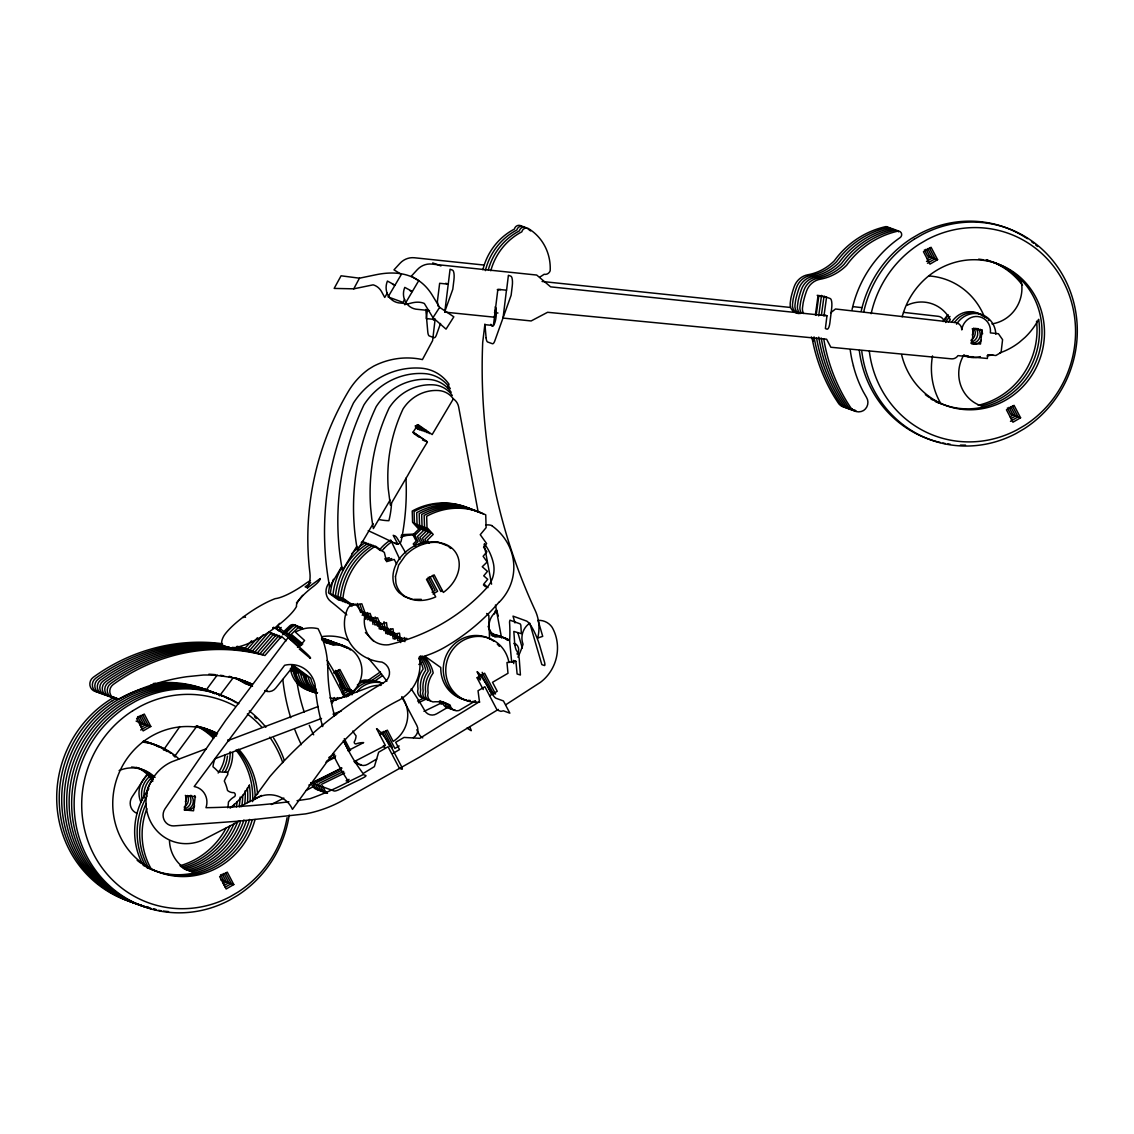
<?xml version="1.0" encoding="UTF-8"?>
<svg xmlns="http://www.w3.org/2000/svg" width="1134" height="1134" viewBox="0 0 1134 1134"><rect width="100%" height="100%" fill="white"/><g stroke="black" fill="none" stroke-linecap="round" stroke-linejoin="round"><path stroke-width="1.5" d="M495.586 307.782L493.432 325.529L484.842 324.65L482.701 342.425A574.399 549.069 -70 0 0 490.753 467.903L495.572 492.51A574.399 549.069 -70 0 0 535.191 610.446A40.966 39.151 -70 0 1 537.757 637.832M506.586 290.219L508.401 275.279L510.867 276.186A8.973 2.566 -84.2 0 1 512.256 285.966L511.122 295.294L494.807 340.88A8.973 2.566 -84.2 0 1 492.383 343.715L487.648 342A8.973 2.566 -84.2 0 1 486.117 337.861M824.404 314.869L826.955 315.805L825.396 328.562L827.055 329.172A7.173 2.041 -84.2 0 0 829.904 322.779L831.661 308.363A8.973 2.566 -84.2 0 0 830.272 298.568L823.908 296.257M437.256 302.509L439.652 283.287L448.242 284.18L450.056 269.24L452.523 270.147A8.973 2.566 -84.2 0 1 453.926 279.928L452.792 289.255L444.627 312.048M427.362 310.503L426.299 318.569L435.087 319.49L432.607 340.611L422.429 359.591A77.225 73.823 -70 0 0 373.582 366.197L368.451 369.344A72.222 69.032 -70 0 0 348.393 391.372L346.749 394.15A276.186 264.009 -70 0 0 309.908 572.897A26.918 25.742 -70 0 1 307.484 588.064M815.403 314.883L818.011 295.988L826.558 297.221L823.964 316.003M816.211 314.969L818.805 296.187M818.691 315.876L821.526 295.393M821.413 315.068L824.007 296.3M440.545 323.445L436.462 334.842A8.973 2.566 -84.2 0 1 434.038 337.677L429.304 335.962A8.973 2.566 -84.2 0 1 427.773 331.823L425.803 309.44M356.785 546.304L342.425 570.53A260.692 249.197 -70 0 1 340.002 555.206A213.206 203.808 -70 0 1 338.584 541.244A261.472 249.948 -70 0 1 363.886 404.98A68.324 65.304 -70 0 1 424.825 373.625A36.274 34.672 -70 0 1 449.929 388.097L450.311 388.693M373.114 523.71L357.465 550.288L356.927 547.368A227.367 217.345 -70 0 1 355.41 537.318A185.395 177.216 -70 0 1 354.177 525.17A227.367 217.345 -70 0 1 376.176 406.681A59.407 56.785 -70 0 1 429.162 379.422A31.539 30.15 -70 0 1 450.992 392.01L451.19 392.307M359.464 278.184L341.079 275.803L334.161 288.419L353.751 288.83L359.464 278.184L376.119 274.726A499.385 143.947 -58.5 0 1 432.224 295.138L439.638 307.357L453.827 316.825L446.045 329.129L432.975 317.662L424.329 303.487A160.178 46.168 -58.5 0 0 410.621 303.232L404.583 304.663L418.715 280.693L411.33 276.157L417.298 269.665A17.804 17.024 -70 0 1 431.728 264.066L536.708 275.052L550.628 286.859L826.884 315.776M390.082 500.066L373.369 528.572L372.973 526.417A191.632 183.184 -70 0 1 371.697 517.954L370.648 507.72A191.632 183.184 -70 0 1 389.203 407.843A50.066 47.855 -70 0 1 433.854 384.88A26.578 25.416 -70 0 1 452.253 395.483L452.296 395.539M387.332 293.054L384.738 297.448L382.229 292.898A160.178 46.168 -58.5 0 0 373.114 284.847L353.751 288.83M404.668 299.404L402.924 302.339L388.069 296.924L401.365 274.385L393.98 269.849L399.948 263.357A17.804 17.024 -70 0 1 414.378 257.758L484.36 265.087M341.547 566.915L329.654 586.973A290.432 277.617 -70 0 1 326.946 569.892A236.864 226.417 -70 0 1 325.359 554.37A290.432 277.617 -70 0 1 353.454 403.009A75.879 72.533 -70 0 1 421.139 368.181A40.285 38.513 -70 0 1 449.021 384.27L447.717 387.984M427.234 432.692L417.312 425.803M429.701 433.613L416.972 424.754M432.975 317.662L439.638 307.357M453.472 399.04L452.721 398.006A21.248 20.313 -70 0 0 438.773 390.55A40.016 38.258 -70 0 0 403.066 408.92A153.175 146.428 -70 0 0 388.253 488.754L390.351 505.041L407.659 475.529A732.536 700.245 -70 0 1 427.362 442.161L413.074 432.153L418.077 424.683L432.167 434.563L453.345 398.87A12.998 12.431 -70 0 1 458.646 406.936L478.009 511.193M147.434 773.714L132.068 796.947A11.071 10.589 -70 0 0 137.186 813.39M425.803 430.013L424.74 431.586L416.206 425.774M417.326 429.006L417.907 428.156M422.812 429.942L422.245 430.792L415.157 425.916M163.509 750.028L179.867 726.54M205.878 690.408L217.218 675.084M174.494 756.548L196.947 726.114M219.571 695.808L233.023 677.976M329.087 582.961L328.832 583.287A12.814 12.247 -70 0 0 330.632 601.374A406.766 388.834 -70 0 1 346.806 614.926M296.428 602.948L302.665 595.336M379.564 549.848L381.69 547.382A43.234 41.334 -70 0 1 390.734 539.982M382.045 550.755L384.171 548.289M251.635 640.738L245.015 648.265A188.301 179.994 -70 0 0 237.034 646.309M257.446 637.762L247.51 649.172A188.301 179.994 -70 0 0 237.913 646.862M263.258 634.785L249.99 650.08A188.301 179.994 -70 0 0 237.176 647.117M279.588 623.36L277.391 625.911L284.648 632.531L282.692 634.799M415.101 544.462L418.077 541.556L414.817 535.347L420.657 529.649L414.434 522.774L414.08 511.533A67.544 64.567 -70 0 1 470.015 508.613M418.701 544.646L420.7 542.704L417.44 536.495L423.28 530.811L417.043 523.936L416.702 512.681A67.544 64.567 -70 0 1 474.225 510.484M275.449 628.534L277.873 626.237M278.737 626.549L276.327 628.846L278.893 631.014M281.232 627.456L278.808 629.753L282.649 632.999M230.131 808.145L235.801 803.241A69.472 66.41 -70 0 0 249.381 785.21M830.584 312.871L835.489 308.987L955.693 322.637A7.343 7.017 -70 0 1 961.774 329.895A14.997 14.331 -70 0 1 977.933 316.542A14.997 14.331 -70 0 1 990.365 332.886L998.43 333.736L1002.584 339.661L1001.081 352.447L995.879 355.495L987.799 354.715L987.36 358.486L957.961 355.622A7.201 6.875 -70 0 1 951.44 358.84L830.825 347.245L826.615 339.222L547.594 312.289L531.137 320.95L503.042 318.073L506.459 290.205L497.869 289.326L494.438 317.194L444.755 312.119L448.242 284.18L445.747 283.273M310.744 582.706L305.117 586.873L307.612 587.781L320.27 578.553A14.246 3.445 -34.1 0 1 313.877 586.065A32.461 7.839 -34.1 0 0 296.555 606.392A39.974 9.653 -34.1 0 1 247.042 644.069A62.157 15.011 -34.1 0 1 227.254 647.386M367.416 680.882L380.429 671.881M371.342 680.783L381.478 673.78M375.283 680.683L382.512 675.694M418.857 664.481L421.735 662.497M505.75 704.753L540.464 682.314A41.674 39.832 -70 0 0 552.13 627.315A17.265 16.5 -70 0 0 538.069 620.369L542.718 636.344L537.743 638.031M498.365 709.402L419.297 757.285L346.451 798.293A128.893 123.209 -70 0 1 305.585 813.886L239.033 821.129L173.871 825.906A11.071 10.589 -70 0 1 164.954 808.911L225.666 720.373L285.853 640.384L288.22 637.677L298.752 647.287L304.578 640.483L295.393 632.106A32.886 31.44 -70 0 1 318.059 628.69A89.359 85.419 -70 0 1 327.783 668.45A179.583 171.659 -70 0 0 334.105 714.08M112.422 700.656L116.788 698.005M132.621 710.848L140.262 706.397A107.702 102.953 -70 0 1 235.078 706.142M914.132 239.288L922.112 234.639A112.55 107.588 -70 0 1 1064.514 278.397A112.55 107.588 -70 0 1 1024.073 428.822L1016.078 433.486A112.55 107.588 -70 0 1 861.783 351.342M114.293 697.098L109.927 699.749A112.55 107.588 -70 0 0 57.494 811.207A112.55 107.588 -70 0 0 133.769 902.664M927.073 258.75L930.121 256.964L926.053 249.211M926.506 261.43L932.616 257.872L927.725 248.573M927.456 263.23L935.096 258.779L929.398 247.921M937.591 259.672L929.951 264.137L923.445 251.734L931.071 247.283L937.591 259.672L927.683 256.071L924.423 249.877M140.276 725.533L143.338 723.747L139.269 716.008M141.24 727.333L145.818 724.654L140.942 715.356M140.673 730.013L148.313 725.562L142.615 714.718M150.794 726.469L143.153 730.92L136.647 718.517L144.287 714.066L150.794 726.469L136.123 721.125M432.054 592.189L435.116 590.403L428.227 577.277M433.004 593.975L437.596 591.296L429.942 576.724M333.779 673.043L339.888 669.485L351.923 692.406A26.933 25.742 -70 0 0 360.045 660.895A26.933 25.742 -70 0 0 333.141 645.189L321.659 639.307M341.561 692.605L347.585 689.075M342.539 694.391L350.08 689.982M343.517 696.163L352.561 690.889M345.998 697.07L350.534 694.433M334.076 715.852L336.585 714.377M328.775 757.54L334.672 754.096M326.833 761.027L335.692 755.868M379.692 734.634L387.332 730.183L393.2 741.381A30.462 29.13 -70 0 0 401.805 696.645M444.33 702.428L441.296 704.186A7.598 7.258 -70 0 1 439.921 701.081M450.34 705.83L436.59 713.853A9.143 8.746 -70 0 1 424.839 710.791A406.766 388.834 -70 0 0 411.16 688.777M475.359 700.954L458.916 710.55A7.598 7.258 -70 0 1 450 704.951A33.651 32.163 -70 0 0 432.919 701.918A7.088 6.761 -70 0 1 428.128 692.803A25.997 24.849 -70 0 1 433.202 672.972A32.673 31.228 -70 0 0 424.513 656.855M376.715 759.043L367.671 764.316A8.973 8.576 -70 0 1 355.991 761.013M399.154 745.959L394.901 748.44L385.617 730.75M489.604 695.752L497.245 691.301L492.525 682.299L507.989 673.284L506.969 662.525L515.913 661.349L517.118 673.979L520.421 675.014L519.23 658.684A10.603 2.792 82.5 0 0 516.976 651.214A7.272 1.914 82.5 0 1 514.751 644.112L513.815 631.44L521.371 633.665L520.818 625.061L520.208 623.898L509.96 620.17L509.535 621.942A47.671 12.531 82.5 0 1 509.62 640.582L511.703 662.327M1010.068 416.83L1013.116 415.044L1009.047 407.29M1011.032 418.63L1015.61 415.951L1010.72 406.652M1010.451 421.309L1018.091 416.858L1012.393 406M1020.586 417.766L1012.946 422.217L1006.439 409.813L1014.065 405.362L1020.586 417.766L1010.678 414.151L1007.417 407.957M223.27 883.613L226.332 881.827L222.264 874.087M224.234 885.413L228.813 882.734L223.937 873.435M225.198 887.213L231.308 883.641L225.609 872.797M233.788 884.548L226.148 888.999L219.642 876.61L227.282 872.145L233.788 884.548L220.747 879.8M239.543 806.841L261.529 795.458M325.94 762.119L335.366 757.243M347.94 750.736L363.645 742.6A22.864 21.858 -70 0 0 355.793 743.961A1.814 1.744 -70 0 1 354.233 741.976A12.346 11.794 -70 0 0 356.048 735.81A30.462 29.13 -70 0 1 352.816 731.033M240.125 820.69L202.632 840.096A42.936 41.037 -70 0 1 148.951 818.025A42.936 41.037 -70 0 1 171.844 761.779L206.374 748.738M271.366 804.516L283.854 798.053M308.845 785.111L341.66 768.129M354.148 761.665L385.39 745.492L376.559 728.666A25.798 4.975 59.7 0 1 392.988 750.269L401.152 765.804A4.479 0.865 59.7 0 1 401.946 769.235L399.381 768.299L392.378 754.975M314.161 781.609L341.802 768.072M316.655 782.503L341.221 770.482M319.136 783.41L343.701 771.389M321.617 784.317L344.651 773.048M349.059 779.37L346.139 780.802L348.634 781.709L363.234 774.565L365.8 775.5A4.479 0.921 -23.5 0 1 363.093 777.867L339.321 789.519A4.479 0.921 -23.5 0 1 334.147 790.993L311.453 782.744M417.581 701.124L423.861 698.09M418.503 702.797L426.341 698.983M423.988 711.372L442.855 702.244M227.75 740.658L318.2 706.496M331.355 701.521L367.529 687.856A30.462 29.13 -70 0 1 381.123 685.375M321.546 718.446L215.077 758.674A28.619 27.358 -70 0 0 212.965 766.782A42.936 41.037 -70 0 1 217.643 771.163A17.917 17.123 -70 0 0 225.794 771.999A1.942 1.857 -70 0 1 227.509 775.018A27.386 26.181 -70 0 0 224.305 781.057A42.936 41.037 -70 0 1 227.523 790.483A10.093 9.653 -70 0 0 233.973 792.652A2.495 2.381 -70 0 1 234.653 796.564A19.42 18.555 -70 0 0 228.444 802.036A42.936 41.037 -70 0 1 227.764 807.805M333.013 714.122L341.206 711.018M384.653 558.963L389.26 557.644M385.603 560.309L391.754 558.552M370.705 618.767L367.473 619.688L365.672 614.727M373.327 619.915L370.081 620.837L368.295 615.875M375.808 620.822L372.576 621.744L370.775 616.783M380.783 622.637L377.551 623.558L375.156 616.939M353.468 603.898L350.534 604.394L340.469 597.264A67.544 64.567 -70 0 1 373.001 545.256L380.585 550.628M363.617 611.878L360.598 612.403L357.38 603.472M366.112 612.785L363.078 613.296L359.861 604.379M362.1 615.181L364.893 614.699M367.388 615.606L364.581 616.088L363.135 612.062M369.868 616.513L367.076 616.981L365.616 612.955M372.363 617.42L369.556 617.888L367.614 612.53M377.665 624.465L374.872 624.933L374.305 620.681M380.273 625.614L377.494 626.096L376.927 621.829M382.768 626.521L379.975 627.003L379.224 621.319M385.248 627.428L382.47 627.896L381.903 623.643M382.201 628.42L379.295 628.916L378.77 624.862M384.057 628.902L381.152 629.398L380.797 626.691M387.729 628.335L384.95 628.803L384.015 621.701M386.666 630.05L383.774 630.547L383.235 626.492M389.16 630.958L386.255 631.454L385.73 627.4M391.641 631.865L388.749 632.361L388.211 628.307M394.136 632.758L391.23 633.254L390.691 629.2M398.317 637.861L393.172 638.74L392.236 631.865M401.082 639.789L397.637 640.384L397.084 636.174M403.562 640.696L400.132 641.277L399.565 637.067M987.048 355.863L992.831 354.885M231.52 806.671L234.681 806.345M421.309 599.347L413.655 599.362M389.132 633.339L385.829 633.552L385.276 629.327M390.989 633.821L387.686 634.019L387.133 629.809M393.597 634.969L390.309 635.182L389.756 630.958M392.789 636.089L396.092 635.876M398.573 636.784L395.284 636.982L394.731 632.772M401.067 637.691L397.765 637.889L397.212 633.679M406.837 638.371L400.245 638.796L399.508 633.169L393.711 634.161L393.002 628.746L387.431 629.696L386.496 622.609L380.032 624.451L377.636 617.832L372.037 618.795L370.109 613.423L365.573 614.203L361.803 603.798L353.014 605.301L342.95 598.157A67.544 64.567 -70 0 1 375.482 546.149L384.341 552.428L386.552 561.642L394.235 559.445L396.673 564.108M500.859 289.567L497.925 289.737A10.078 9.639 -70 0 1 497.245 289.723M414.619 534.724L406.851 535.432A43.234 41.334 -70 0 0 400.656 537.247M415.143 534.029L404.37 534.539A43.234 41.334 -70 0 0 401.252 535.319M407.191 303.742L400.543 303.062A16.032 15.323 -70 0 1 387.431 281.062L395.001 285.187L392.506 284.28M494.467 312.658L497.982 313.027M429.517 310.56L417.893 309.384A16.032 15.323 -70 0 1 404.781 287.384L412.351 291.495L409.856 290.587M542.066 281.473L790.185 307.442M852.995 306.634L861.712 307.626M903.543 312.374L938.342 316.329A7.343 7.017 -70 0 1 944.041 320.979M220.251 675.297L223.611 675.736M817.175 295.308L822.306 296.045M412.195 599.149L404.271 596.484L398.97 592.543A21.532 20.582 -70 0 1 393.455 582.295C391.372 572.372 395.837 562.166 402.556 554.98A43.234 41.334 -70 0 1 425.25 542.165L437.469 541.839L447.689 545.908M432.72 262.932L440.97 265.937M422.528 440.02L427.334 441.778L413.074 432.153M395.1 543.087L397.807 544.065L393.214 535.305L395.156 536.013A4.479 0.865 59.7 0 1 397.977 539.529L405.731 552.938M515.913 661.349L513.433 660.442L513.73 663.603M477.357 677.82L480.575 678.982L477.06 671.682A9.157 1.758 59.7 0 1 481.128 676.289L486.075 683.689A9.157 1.758 59.7 0 1 488.541 687.856L489.378 689.458A9.143 1.758 59.7 0 0 496.054 698.275L503.439 700.954L509.846 713.158L503.397 710.805L500.888 711.372L497.075 709.983L484.884 686.75L478.038 690.748L479.441 701.634A1104.573 1055.867 -70 0 1 444.996 722.585L419.835 738.333L404.016 737.426L395.695 742.288L399.522 749.588L391.882 754.039L388.055 746.739L378.657 752.225L374.39 766.612L363.078 773.516A179.583 171.659 -70 0 1 343.559 740.474M310.121 658.159L299.248 648.96M368.238 530.684L371.442 532.144A1151.719 1100.944 -70 0 1 395.667 543.682A3.983 3.799 -70 0 0 398.686 543.852M322.184 640.129L330.66 644.282A26.933 25.742 -70 0 1 345.544 646.692M324.239 641.801L328.165 643.375A26.933 25.742 -70 0 1 345.105 646.961M302.849 628.789L299.957 627.017A4.479 4.281 -70 0 0 294.797 627.626L288.759 633.382L301.573 644.155M301.814 628.775L296.513 625.755A4.479 4.281 -70 0 0 291.367 626.379L285.329 632.12L300.694 645.076M299.333 627.867L294.982 625.203A4.479 4.281 -70 0 0 289.822 625.812L283.784 631.567L300.439 645.586M466.967 728.099L471.163 730.707L470.766 729.162A47.671 9.185 59.7 0 1 469.689 726.979M415.441 427.121L419.793 430.055M292.685 665.729L308.292 677.296A26.933 25.742 -70 0 0 316.131 691.102M291.594 665.786L305.811 676.388A26.933 25.742 -70 0 0 315.465 691.712M291.736 666.182L304.692 675.113A26.918 25.742 -70 0 0 316.981 693.002M291.92 666.82L303.331 675.481A26.933 25.742 -70 0 0 316.967 693.271M291.154 667.912L298.355 673.667A26.933 25.742 -70 0 0 316.386 693.115M291.481 668.932L295.861 672.774A26.933 25.742 -70 0 0 317.364 692.888A26.933 25.742 -70 0 1 316.414 692.406M290.488 668.55L294.812 671.526A26.918 25.742 -70 0 0 317.548 692.661M290.389 669.003L293.38 671.867A26.933 25.742 -70 0 0 314.869 691.995M413.428 433.231L419.126 437.2M374.305 547.042L370.506 544.348A67.544 64.567 -70 0 0 337.975 596.356L348.053 603.501M371.824 546.134L368.026 543.441A67.544 64.567 -70 0 0 335.494 595.449L345.558 602.593M369.33 545.227L365.531 542.534A67.544 64.567 -70 0 0 351.937 553.576M366.707 544.079L362.923 541.386A67.544 64.567 -70 0 0 361.278 542.435M424.981 656.317L440.786 667.529A33.141 31.681 -70 0 0 466.485 700.061M343.078 601.686L332.999 594.542A67.544 64.567 -70 0 1 341.802 567.241M340.455 600.538L330.391 593.394A67.544 64.567 -70 0 1 333.382 579.29M338.598 600.056L328.534 592.912A67.544 64.567 -70 0 1 329.668 585.782M448.752 546.687L450.708 548.445M302.778 643.984L291.254 634.275L297.292 628.534A4.479 4.281 -70 0 1 302.438 627.91M301.644 645.416L286.278 632.474L292.317 626.719A4.479 4.281 -70 0 1 297.462 626.11M487.96 587.625L483.835 583.967L487.705 579.318L483.736 575.817L487.464 571.352L482.248 566.745L487.181 561.954L483.127 556.298L486.869 551.804L483.58 547.226L486.614 543.583L480.249 534.695L486.117 527.65L485.735 514.864A67.544 64.567 -70 0 0 426.653 516.296L426.994 527.537L433.216 534.412L427.376 540.11L429.006 543.214M483.41 584.903L485.48 586.732M486.67 613.48L488.811 615.365L489.534 639.094M286.335 640.753L281.515 636.344L264.917 655.509A188.301 179.994 -70 0 0 113.116 684.582A8.009 7.655 -70 0 0 120.332 698.331L122.926 696.956A215.049 205.566 -70 0 1 186.741 676.714L203.326 675.028A126.639 121.055 -70 0 1 219.386 675.751L226.091 676.644A111.501 106.582 -70 0 1 252.173 684.114M281.445 637.634L279.021 635.437L262.422 654.601A188.301 179.994 -70 0 0 110.622 683.674A8.009 7.655 -70 0 0 116.037 697.991M280.155 637.832L276.54 634.53L259.941 653.694A188.301 179.994 -70 0 0 108.141 682.767A8.009 7.655 -70 0 0 113.542 697.084M276.469 635.834L274.045 633.622L257.446 652.801A188.301 179.994 -70 0 0 105.646 681.86A8.009 7.655 -70 0 0 110.126 696.29M275.179 636.018L271.565 632.715L254.966 651.894A188.301 179.994 -70 0 0 232.399 647.358M271.494 634.019L269.07 631.808L252.485 650.987A188.301 179.994 -70 0 0 236.425 647.443M415.597 546.588L413.244 543.98L416.221 541.074L412.96 534.865L418.8 529.167L412.578 522.292L412.223 511.051A67.544 64.567 -70 0 1 471.319 509.62M811.377 336.926L813.475 340.937M426.526 542.321L424.896 539.217L430.736 533.519L424.513 526.644L424.159 515.403A67.544 64.567 -70 0 1 483.254 513.971M424.853 542.973L422.401 538.31L428.255 532.611L422.018 525.737L421.678 514.496A67.544 64.567 -70 0 1 480.759 513.064M423.18 543.611L419.92 537.403L425.76 531.718L419.537 524.829L419.197 513.589A67.544 64.567 -70 0 1 478.279 512.157M495.53 693.994L484.629 673.227L476.989 677.693L483.226 689.543M432.423 575.434L440.871 591.537A42.327 40.47 -70 0 0 442.217 590.516M482.148 672.32L493.814 694.561M481.213 674.39L491.334 693.668A33.141 31.681 -70 0 0 492.893 692.364M427.263 579.29L432.621 589.496M478.619 677.111L480.192 680.102M402.131 697.481L416.844 725.505A8.973 8.576 -70 0 1 413.315 737.695M383.902 731.317L392.407 747.533M382.186 731.884L389.926 746.626M383.391 745.52L384.936 748.468M338.201 670.109L349.442 691.499A26.933 25.742 -70 0 0 351.342 689.77M336.514 670.718L346.947 690.592A26.933 25.742 -70 0 0 348.861 688.862M335.579 670.378L345.998 690.252A26.918 25.742 -70 0 0 347.67 688.735M334.842 671.342L344.467 689.685A26.933 25.742 -70 0 0 345.445 688.848M339.576 684.199L341.972 688.777A26.933 25.742 -70 0 0 343.871 687.048M327.372 664.637L344.282 696.857A26.933 25.742 -70 0 1 329.951 697.92M344.254 738.659L350.519 750.58M343.333 740.743L348.804 751.162M322.382 785.749L324.636 790.058A8.973 8.576 -70 0 0 327.499 793.219M319.887 784.856L322.155 789.151A8.973 8.576 -70 0 0 327.258 793.332M317.407 783.948L319.66 788.243A8.973 8.576 -70 0 0 324.763 792.425M314.912 783.041L317.18 787.35A8.973 8.576 -70 0 0 324.735 791.83M313.182 783.566L314.685 786.443A8.973 8.576 -70 0 0 321.418 790.908M310.702 782.658L312.204 785.536A8.973 8.576 -70 0 0 321.432 789.817M137.597 716.645L140.843 722.84M220.591 874.725L223.837 880.934M416.83 729.757L419.141 734.222A9.157 8.746 -70 0 0 422.755 737.865M391.145 540.875L399.834 559.388M373.27 617.69L375.056 622.651M364.411 615.904L365.616 619.207M350.86 603.486L351.937 606.463M349.003 603.005L350.08 605.981M514.992 622.92L513.022 616.131L526.587 621.063A25.798 6.01 71.3 0 1 539.458 644.736L544.405 661.746A4.479 1.049 71.3 0 1 544.405 665.53L541.825 664.595L529.776 623.176A17.265 16.5 -70 0 0 523.058 644.268A104.441 99.835 -70 0 1 517.969 657.196M517.969 633.126L522.306 648.01M498.28 616.003L496.89 611.212A17.251 16.5 -70 0 0 490.172 632.304M290.715 670.038L290.885 670.959A26.933 25.742 -70 0 0 311.212 690.918M484.147 544.192L491.575 584.166M495.445 605.003L501.568 638.017M404.356 637.478L404.909 641.688M402.06 637.974L402.428 640.781M400.259 639.236L400.699 642.581M394.462 635.012L395.029 639.222M372.462 620.199L373.015 624.451M484.898 324.083L486.117 337.861M384.199 548.317A43.234 41.334 -70 0 1 391.811 541.797M200.137 727.107A75.411 72.08 -70 0 1 214.751 736.646M240.181 797.074A75.411 72.08 -70 0 1 239.189 806.061M234.157 823.397A75.411 72.08 -70 0 1 183.198 868.02M150.595 685.333A112.55 107.588 -70 0 1 214.992 693.455M136.293 903.557A112.55 107.588 -70 0 1 60.003 812.086A112.55 107.588 -70 0 1 112.45 700.628M158.349 682.966A112.55 107.588 -70 0 1 214.765 693.668M153.232 683.575A112.55 107.588 -70 0 1 155.797 683.235M197.656 726.199A75.411 72.08 -70 0 1 199.201 726.979M200.746 727.801A75.411 72.08 -70 0 1 213.589 736.902M237.233 801.582A75.411 72.08 -70 0 1 236.382 806.94M230.188 825.807A75.411 72.08 -70 0 1 182.446 866.659M203.624 727.971A75.397 72.066 -70 0 1 215.885 733.882M249.367 785.153A75.397 72.066 -70 0 1 250.061 801.61M246.362 820.86A75.397 72.066 -70 0 1 192.199 871.833M148.242 868.148A75.397 72.066 -70 0 1 146.612 867.425M151.545 869.509A69.472 66.41 -70 0 1 146.853 808.67M192.227 871.862A35.14 33.595 -70 0 1 169.476 840.847M185.381 795.359A8.576 8.193 -70 0 1 185.381 801.837M119.113 770.553A35.182 33.637 -70 0 1 155.06 777.4M142.53 742.09A69.472 66.41 -70 0 1 178.832 758.873M232.612 752.678A35.14 33.595 -70 0 1 227.509 772.807M229.437 699.352A112.55 107.588 -70 0 0 130.353 699.607L122.373 704.271A112.55 107.588 -70 0 0 69.925 815.729A112.55 107.588 -70 0 0 146.201 907.186M156.024 909.425A112.55 107.588 -70 0 1 153.544 908.958M151.077 908.433A112.55 107.588 -70 0 1 148.639 907.838M215.191 693.299A112.55 107.588 -70 0 0 122.883 696.9L114.903 701.549A112.55 107.588 -70 0 0 62.342 811.703A112.55 107.588 -70 0 0 136.364 903.741M141.211 905.102A112.55 107.588 -70 0 1 138.773 904.45M202.419 727.886A75.397 72.066 -70 0 1 215.545 736.136M242.747 795.274A75.397 72.066 -70 0 1 241.712 806.643M237.743 821.484A75.397 72.066 -70 0 1 184.743 869.112M142.643 864.221A69.472 66.41 -70 0 1 148.809 788.725M136.406 767.349A35.182 33.637 -70 0 1 152.778 781.397M224.986 755.201A35.14 33.595 -70 0 1 218.125 773.019M143.635 740.956A69.472 66.41 -70 0 1 158.434 746.796M215.361 693.214A112.55 107.588 -70 0 0 125.378 697.807L117.397 702.456A112.55 107.588 -70 0 0 65.134 815.19A112.55 107.588 -70 0 0 143.692 906.009M217.671 694.206A112.55 107.588 -70 0 1 219.968 695.27M148.597 907.129A112.55 107.588 -70 0 1 146.144 906.605M201.795 727.404A75.397 72.066 -70 0 1 216.651 735.966M245.171 790.752A75.397 72.066 -70 0 1 244.802 803.453M240.252 822.448A75.397 72.066 -70 0 1 187.252 870.076A35.14 33.595 -70 0 1 184.119 868.842M145.847 866.419A69.472 66.41 -70 0 1 147.122 795.94M138.887 768.257A35.182 33.637 -70 0 1 153.388 779.455M227.466 756.109A35.14 33.595 -70 0 1 222.533 771.007M143.295 741.197A69.472 66.41 -70 0 1 160.929 747.703M162.19 748.412A69.472 66.41 -70 0 1 167.081 751.544M222.448 696.163A112.55 107.588 -70 0 0 127.859 698.714L119.878 703.363A112.55 107.588 -70 0 0 67.629 816.097A112.55 107.588 -70 0 0 146.173 906.916M247.368 787.988A75.397 72.066 -70 0 1 247.467 802.56M243.909 820.024A75.397 72.066 -70 0 1 189.747 870.983M204.29 728.297A75.397 72.066 -70 0 1 216.31 734.846M189.732 870.955A35.14 33.595 -70 0 1 180.788 866.39M149.064 868.616A69.472 66.41 -70 0 1 146.13 803.567M131.558 767.038A35.182 33.637 -70 0 1 152.566 776.492M230.131 751.771A35.14 33.595 -70 0 1 225.028 771.9M144.358 741.82A69.472 66.41 -70 0 1 170.752 753.302M173.048 755.102A69.472 66.41 -70 0 1 175.26 756.988M201.271 727.319A75.411 72.08 -70 0 1 217.175 734.095M235.957 750.084A75.411 72.08 -70 0 1 252.613 801.596M249.608 819.4A75.411 72.08 -70 0 1 149.475 868.559M147.916 867.822A75.411 72.08 -70 0 1 146.357 867.042M144.826 866.22A75.411 72.08 -70 0 1 143.309 865.37M197.911 726.469A75.411 72.08 -70 0 1 199.598 726.866M236.326 702.768A112.55 107.588 -70 0 0 132.834 700.514L124.853 705.178A112.55 107.588 -70 0 0 72.59 817.912A112.55 107.588 -70 0 0 151.148 908.731M254.54 716.731A112.55 107.588 -70 0 1 256.397 718.545M168.555 911.594A112.55 107.588 -70 0 1 163.523 911.084M161.028 910.73A112.55 107.588 -70 0 1 158.533 910.319M156.067 909.851A112.55 107.588 -70 0 1 153.6 909.312M238.806 703.675A112.55 107.588 -70 0 0 135.329 701.422L127.348 706.085A112.55 107.588 -70 0 0 86.921 856.496A112.55 107.588 -70 0 0 229.323 900.254L237.275 895.619A112.55 107.588 -70 0 0 289.184 815.077M249.267 710.89A112.55 107.588 -70 0 1 265.88 727.22M273.634 738.078A112.55 107.588 -70 0 1 284.223 760.177M200.406 727.362A75.411 72.08 -70 0 1 216.608 733.315M237.275 749.602A75.411 72.08 -70 0 1 255.193 797.06M252.102 820.307A75.411 72.08 -70 0 1 145.804 866.263M144.302 865.37A75.411 72.08 -70 0 1 142.827 864.434M141.381 863.456A75.411 72.08 -70 0 1 137.157 860.309M195.303 726.398A75.411 72.08 -70 0 1 198.705 727.007M247.354 713.966A107.702 102.953 -70 0 1 261.926 727.263M269.779 737.171A107.702 102.953 -70 0 1 282.749 762.615M287.086 817.642A107.702 102.953 -70 0 1 237.814 892.217L230.188 896.682A107.702 102.953 -70 0 1 93.938 854.781A107.702 102.953 -70 0 1 132.65 710.834M255.065 819.471A75.411 72.08 -70 0 1 161.439 873.095A75.411 72.08 -70 0 1 118.418 774.451A75.411 72.08 -70 0 1 217.544 733.443M228.005 739.708A75.411 72.08 -70 0 1 229.408 740.771M238.565 749.163A75.411 72.08 -70 0 1 257.531 794.339M196.721 726.086A75.411 72.08 -70 0 1 213.702 738.432M234.214 804.261A75.411 72.08 -70 0 1 233.902 806.033M226.077 828.146A75.411 72.08 -70 0 1 179.966 865.752M495.161 306.818A10.064 2.878 -84.2 0 1 495.374 320.922A10.064 2.878 -84.2 0 1 490.838 324.296M437.37 302.013A10.064 2.878 -84.2 0 1 437.937 306.024M435.272 319.264A10.064 2.878 -84.2 0 1 433.046 319.49M945.402 319.788A14.997 14.331 -70 0 1 947.273 316.358M469.845 701.11A33.141 31.681 -70 0 1 445.761 656.558A33.141 31.681 -70 0 1 493.871 641.249M497.302 644.14A33.141 31.681 -70 0 1 499.371 646.366M475.741 701.379A33.141 31.681 -70 0 1 472.779 701.393M951.568 322.396A22.184 21.206 -70 0 1 981.023 314.827M981.874 315.394A22.184 21.206 -70 0 1 982.696 316.017M968.025 355.807A22.184 21.206 -70 0 1 965.856 355.594M975.864 328.194A8.576 8.193 -70 0 1 971.073 342.17M945.671 322.524A22.184 21.206 -70 0 1 949.98 316.443M972.292 328.619A8.576 8.193 -70 0 1 972.292 335.097M956.543 324.196A22.184 21.206 -70 0 1 980.159 314.118A22.184 21.206 -70 0 1 995.808 334.218M980.357 356.6A22.184 21.206 -70 0 1 964.793 355.495M980.286 329.399A8.576 8.193 -70 0 1 982.597 333.807M981.378 340.143A8.576 8.193 -70 0 1 974.446 344.183M973.652 344.169A8.576 8.193 -70 0 1 971.356 343.63M954.63 322.396A22.184 21.206 -70 0 1 985.191 316.925M985.97 317.577A22.184 21.206 -70 0 1 986.736 318.257M988.139 319.76A22.184 21.206 -70 0 1 988.791 320.553M972.674 356.686A22.184 21.206 -70 0 1 969.428 356.629M968.337 356.501A22.184 21.206 -70 0 1 964.226 355.424M977.791 328.491A8.576 8.193 -70 0 1 971.172 343.262M943.134 321.588A22.184 21.206 -70 0 1 948.18 314.77M351.937 694.873A24.707 23.616 -70 0 1 382.413 683.235M361.066 764.599A8.973 8.576 -70 0 1 354.474 761.58M142.416 800.25A22.184 21.206 -70 0 1 150.057 776.11M189.562 795.657A8.576 8.193 -70 0 1 184.289 808.953M141.013 802.404A22.184 21.206 -70 0 1 148.384 774.508M187.507 795.487A8.576 8.193 -70 0 1 184.133 807.125M144.174 797.967A22.184 21.206 -70 0 1 151.644 777.697M190.881 795.246A8.576 8.193 -70 0 1 184.261 810.002M146.541 794.622A22.184 21.206 -70 0 1 152.636 780.149M194.679 795.614A9.285 8.874 -70 0 1 195.516 797.245M194.623 805.905A9.285 8.874 -70 0 1 184.544 809.832M313.565 786.33A128.893 123.209 -70 0 1 306.308 790.355M313.664 734.818A179.583 171.659 -70 0 1 309.27 725.292M304.281 712.209A179.583 171.659 -70 0 1 297.065 682.555M301.304 744.684A199.995 191.178 -70 0 1 294.925 729.899M290.701 717.694A199.995 191.178 -70 0 1 282.834 679.493M479.725 702.173A33.141 31.681 -70 0 1 445.931 673.709A33.141 31.681 -70 0 1 473.147 636.854A33.141 31.681 -70 0 1 508.953 662.596M332.815 753.741A199.995 191.178 -70 0 0 348.634 781.709A298.653 285.485 -70 0 1 309.979 798.747A784.629 750.042 -70 0 1 297.037 800.675M322.651 726.568A199.995 191.178 -70 0 1 315.124 684.922A26.734 25.558 -70 0 0 284.62 665.289L194.183 786.557A16.315 15.592 -70 0 1 205.977 807.691A784.629 750.042 -70 0 0 288.929 801.766M243.512 617.562A25.798 2.778 40.6 0 1 244.363 616.698A15.848 1.701 40.6 0 1 245.539 617.279M272.713 628.151A58.571 6.308 40.6 0 0 273.181 627.74A15.848 1.701 40.6 0 1 273.152 627.612M273.308 627.371A15.848 1.701 40.6 0 1 273.974 627.485A25.798 2.778 40.6 0 1 296.64 644.495L306.194 653.212A9.044 0.978 40.6 0 1 310.121 658.159M494.452 613.933A25.798 6.01 71.3 0 1 496.961 610.29M356.544 692.35A24.707 23.616 -70 0 1 383.094 683.448M526.757 228.203A47.628 45.53 -70 0 0 525.411 227.381A4.777 4.564 -70 0 0 519.329 230.911A60.612 57.933 -70 0 0 488.286 269.864M528.061 229.068A47.628 45.53 -70 0 1 530.584 230.939M357.366 684.865A24.707 23.616 -70 0 1 381.676 683.164M348.592 695.794A24.707 23.616 -70 0 1 351.568 690.549M357.749 763.664A8.973 8.576 -70 0 1 355.339 763.111M523.1 227.254A47.628 45.53 -70 0 0 520.435 225.567A4.777 4.564 -70 0 0 514.368 229.111A60.612 57.933 -70 0 0 482.886 269.736M484.558 543.866A57.806 54.134 3.6 0 1 493.092 562.025A31.27 29.271 3.6 0 1 486.358 588.291A190.569 178.449 3.6 0 1 388.664 644.764A20.469 19.165 3.6 0 1 367.94 634.572A29.215 27.358 3.6 0 1 364.779 616.272L355.878 604.266A8.037 7.513 3.6 0 0 354.573 604.224M353.298 604.379A8.037 7.513 3.6 0 0 347.614 608.774A40.923 38.329 3.6 0 0 381.974 662.1A12.403 11.609 3.6 0 1 389.486 671.923A12.403 11.609 3.6 0 1 383.703 682.64A459.171 429.97 3.6 0 0 269.821 776.662L252.287 800.647L255.504 798.86A24.579 23.02 3.6 0 1 292.444 809.364L333.68 752.636A202.717 189.817 3.6 0 1 399.381 700.004A44.623 41.788 3.6 0 0 419.311 657.692A102.811 96.277 3.6 0 0 445.549 646.819A213.872 200.264 3.6 0 0 499.3 601.814M491.901 525.751A55.297 51.781 3.6 0 1 499.456 601.956M485.82 525.056A11.127 10.419 3.6 0 1 492 525.623M399.863 543.158A3.983 3.799 -70 0 0 401.209 540.805A239.997 229.408 -70 0 0 405.958 478.194M310.39 580.551A14.246 3.445 -34.1 0 0 306.095 583.23A32.461 7.839 -34.1 0 1 275.236 598.639A39.974 9.653 -34.1 0 0 223.993 635.678A62.157 15.011 -34.1 0 0 224.759 646.479M853.448 365.942A114.293 109.261 -70 0 1 850.216 349.825M852.031 309.667A114.293 109.261 -70 0 1 900.098 237.63A3.558 3.402 -70 0 0 900.353 231.818L899.659 231.393A3.558 3.402 -70 0 0 897.278 231.293A87.573 83.718 -70 0 0 846.574 265.342A50.917 48.677 -70 0 1 820.222 279.233A17.946 17.152 -70 0 0 806.558 291.013A88.027 84.143 -70 0 0 803.184 302.792L802.503 307.697A8.973 8.576 -70 0 0 803.637 313.494M853.406 365.956A120.247 114.945 -70 0 0 863.286 391.754L866.532 397.439A9.398 8.987 -70 0 1 863.584 410.508A10.39 9.937 -70 0 1 850.231 406.964L847.013 401.946A178.166 170.313 -70 0 1 823.766 338.953M801.54 313.253A8.973 8.576 -70 0 1 799.966 306.775L800.647 301.871A88.027 84.143 -70 0 1 804.006 290.091A17.946 17.152 -70 0 1 817.671 278.298A50.917 48.677 -70 0 0 844.036 264.406A87.573 83.718 -70 0 1 894.726 230.358A3.558 3.402 -70 0 1 897.107 230.471L897.802 230.897A3.558 3.402 -70 0 1 898.638 231.86M821.229 338.031A178.166 170.313 -70 0 0 844.461 401.025L847.679 406.029A10.39 9.937 -70 0 0 856.113 410.947M800.136 313.579A8.973 8.576 -70 0 1 797.471 305.868L798.152 300.964A88.027 84.143 -70 0 1 801.525 289.184A17.946 17.152 -70 0 1 815.19 277.405A50.917 48.677 -70 0 0 841.541 263.513A87.573 83.718 -70 0 1 892.245 229.465A3.558 3.402 -70 0 1 894.627 229.564L895.321 229.989A3.558 3.402 -70 0 1 895.973 230.67M818.734 337.124A178.166 170.313 -70 0 0 841.981 400.118L845.184 405.136A10.39 9.937 -70 0 0 854.908 409.955M798.946 313.679A8.973 8.576 -70 0 1 794.991 304.961L795.671 300.056A88.027 84.143 -70 0 1 799.045 288.277A17.946 17.152 -70 0 1 812.695 276.498A50.917 48.677 -70 0 0 839.061 262.606A87.573 83.718 -70 0 1 889.751 228.558A3.558 3.402 -70 0 1 892.146 228.657L892.827 229.082A3.558 3.402 -70 0 1 893.493 229.763M816.523 337.776A178.166 170.313 -70 0 0 839.486 399.211L842.704 404.228A10.39 9.937 -70 0 0 852.414 409.048M797.953 313.494A8.973 8.576 -70 0 1 792.51 304.054L793.176 299.149A88.027 84.143 -70 0 1 796.55 287.37A17.946 17.152 -70 0 1 810.215 275.59A50.917 48.677 -70 0 0 836.566 261.699A87.573 83.718 -70 0 1 887.27 227.65A3.558 3.402 -70 0 1 889.651 227.764L890.346 228.175A3.558 3.402 -70 0 1 891.338 229.465M814.028 336.869A178.166 170.313 -70 0 0 837.005 398.303L840.223 403.321A10.39 9.937 -70 0 0 848.657 408.24M796.451 312.899A8.973 8.576 -70 0 1 790.2 303.217L790.866 298.313A88.027 84.143 -70 0 1 794.239 286.533A17.946 17.152 -70 0 1 807.904 274.754A50.917 48.677 -70 0 0 834.255 260.863A87.573 83.718 -70 0 1 884.959 226.814A3.558 3.402 -70 0 1 887.341 226.913L888.035 227.339A3.558 3.402 -70 0 1 889.028 228.614M812.284 339.151A178.166 170.313 -70 0 0 834.695 397.467L837.913 402.485A10.39 9.937 -70 0 0 846.347 407.389M525.581 228.161A47.628 45.53 -70 0 0 522.916 226.474A4.777 4.564 -70 0 0 516.849 230.004A60.612 57.933 -70 0 0 485.366 270.643M540.153 276.866A90.522 86.538 -70 0 0 544.122 274.286A5.358 5.131 -70 0 0 550.188 270.757A47.628 45.53 -70 0 0 527.891 228.274A4.777 4.564 -70 0 0 521.824 231.818A60.612 57.933 -70 0 0 490.781 270.771M361.165 681.165A8.973 8.576 -70 0 1 368.975 680.754M332.489 702.91A8.973 8.576 -70 0 1 334.431 697.523M322.566 726.044A8.973 8.576 -70 0 1 322.651 724.456M335.749 700.401A8.973 8.576 -70 0 1 337.691 697.566M363.66 682.073A8.973 8.576 -70 0 1 368.536 680.91M492.369 636.103A25.997 24.849 -70 0 1 509.024 640.497M514.099 643.772A7.088 6.761 -70 0 1 515.02 644.863M454.961 709.898A7.598 7.258 -70 0 1 447.505 704.044A33.651 32.163 -70 0 0 439.198 701.308M430.424 701.01A7.088 6.761 -70 0 1 425.647 691.896A25.997 24.849 -70 0 1 430.722 672.065A32.673 31.228 -70 0 0 422.032 655.948M491.164 635.083A25.997 24.849 -70 0 1 503.312 637.62M504.417 638.215A25.997 24.849 -70 0 1 505.495 638.881M506.544 639.59A25.997 24.849 -70 0 1 507.55 640.37M451.729 709.005A7.598 7.258 -70 0 1 445.024 703.151A33.651 32.163 -70 0 0 440.956 701.478M427.943 700.103A7.088 6.761 -70 0 1 423.166 690.989A25.997 24.849 -70 0 1 428.227 671.158A32.673 31.228 -70 0 0 420.345 655.877M470.298 700.486A33.141 31.681 -70 0 1 468.385 700.33M418.772 658.358A32.673 31.228 -70 0 1 423.124 669.103A25.997 24.849 -70 0 0 418.049 688.933A7.088 6.761 -70 0 0 422.84 698.048M490.313 633.169A25.997 24.849 -70 0 1 493.559 633.793M447.108 707.687A7.598 7.258 -70 0 1 442.529 702.244A33.651 32.163 -70 0 0 440.531 701.336M425.448 699.196A7.088 6.761 -70 0 1 420.671 690.096A25.997 24.849 -70 0 1 425.746 670.251A32.673 31.228 -70 0 0 419.367 656.714M491.206 634.175A25.997 24.849 -70 0 1 500.831 636.713M488.102 626.337A32.673 31.228 -70 0 0 494.849 636.996A25.997 24.849 -70 0 1 509.393 640.03M514.184 643.205A7.088 6.761 -70 0 1 518.281 652.121A33.651 32.163 -70 0 0 516.976 654.006M324.381 641.419A26.933 25.742 -70 0 1 339.123 644.537M340.129 645.147A26.933 25.742 -70 0 1 341.121 645.813M316.641 693.299A26.933 25.742 -70 0 1 300.439 672.122M316.131 689.401A26.933 25.742 -70 0 1 310.787 678.203L293.763 665.658L275.675 688.182A9.228 8.817 -70 0 1 264.987 690.776M321.787 639.491A26.933 25.742 -70 0 1 333.113 642.17M334.147 642.723A26.933 25.742 -70 0 1 335.154 643.332M252.301 686.07A9.228 8.817 -70 0 1 249.352 684.964A111.501 106.582 -70 0 0 237.261 678.685M222.519 644.962A188.301 179.994 -70 0 0 98.19 679.153A8.009 7.655 -70 0 0 103.605 693.469M321.645 638.683A26.933 25.742 -70 0 1 332.673 642.439M333.665 643.091A26.933 25.742 -70 0 1 334.615 643.814M251.365 685.276A9.228 8.817 -70 0 1 246.858 684.057A111.501 106.582 -70 0 0 237.247 678.897M221.669 644.24A188.301 179.994 -70 0 0 95.71 678.245A8.009 7.655 -70 0 0 101.11 692.562M323.077 640.427A26.933 25.742 -70 0 1 336.628 643.63M337.648 644.24A26.933 25.742 -70 0 1 338.627 644.906M252.542 686.254A9.228 8.817 -70 0 1 251.833 685.857A111.501 106.582 -70 0 0 237.233 678.529M225 645.87A188.301 179.994 -70 0 0 100.685 680.06A8.009 7.655 -70 0 0 105.15 694.49M321.489 638.102A26.933 25.742 -70 0 1 331.171 642.184M314.756 691.258A26.933 25.742 -70 0 1 313.565 691.201M248.105 684.355A9.228 8.817 -70 0 1 244.377 683.15A111.501 106.582 -70 0 0 234.766 677.99M222.448 643.729A188.301 179.994 -70 0 0 93.215 677.338A8.009 7.655 -70 0 0 97.694 691.768M346.097 647.613A26.933 25.742 -70 0 1 347.047 648.336M239.614 679.337A111.501 106.582 -70 0 1 252.131 684.61M229.153 676.346A111.501 106.582 -70 0 1 231.804 676.984M234.426 677.707A111.501 106.582 -70 0 1 237.034 678.486M346.579 647.259A26.933 25.742 -70 0 1 347.599 647.868M348.577 648.52A26.933 25.742 -70 0 1 350.463 649.995M267.057 690.663A9.228 8.817 -70 0 1 264.732 690.592M234.284 677.891A111.501 106.582 -70 0 1 252.173 684.326M228.983 676.672A111.501 106.582 -70 0 1 231.648 677.253M208.869 674.206A126.639 121.055 -70 0 1 215.559 674.702M325.685 642.482A26.933 25.742 -70 0 1 343.602 646.72M239.685 679.351A111.501 106.582 -70 0 1 252.06 684.964M326.308 643.191A26.918 25.742 -70 0 1 344.552 646.862M327.145 660.371A33.609 6.478 59.7 0 1 344.452 697.183M321.843 639.179A26.918 25.742 -70 0 1 332.886 642.198M333.793 642.709A26.918 25.742 -70 0 1 334.672 643.276M368.21 658.159A355.24 339.576 -70 0 1 386.892 681.222M297.477 647.245A53.596 51.243 -70 0 1 300.708 644.892M322.467 636.543A53.596 51.243 -70 0 1 343.843 638.244A63.022 60.244 -70 0 1 348.266 640.483M365.389 632.545A406.766 388.834 -70 0 1 373.724 641.277M391.528 503.326A85.929 82.13 -70 0 1 388.891 520.704A55.481 53.029 -70 0 1 379.096 519.528M106.695 695.383A8.009 7.655 -70 0 1 103.166 680.967A188.301 179.994 -70 0 1 229.125 646.947M239.728 679.436A111.501 106.582 -70 0 1 251.961 685.375M992.902 262.082A75.397 72.066 -70 0 1 1021.309 281.601A35.14 33.595 -70 0 1 991.924 323.885M937.52 402.258A75.397 72.066 -70 0 0 940.851 403.605A69.472 66.41 -70 0 1 932.502 355.92M932.715 399.976A75.397 72.066 -70 0 1 931.17 399.125M986.452 260.083A75.397 72.066 -70 0 1 989.699 261.004M948.35 321.999A69.472 66.41 -70 0 1 950.335 319.731A35.182 33.637 -70 0 0 906.831 305.386M999.904 352.872A69.472 66.41 -70 0 0 1019.409 342.255L1025.079 337.351A69.472 66.41 -70 0 0 1038.659 319.32A75.397 72.066 -70 0 1 981.477 405.944A35.14 33.595 -70 0 1 963.914 354.857M973.865 327.967A8.576 8.193 -70 0 1 970.931 340.342M928.916 275.945A69.472 66.41 -70 0 1 984.51 317.166M1027.39 238.707A112.55 107.588 -70 0 0 919.631 233.732L911.651 238.381A112.55 107.588 -70 0 0 861.216 311.141M1031.543 241.655A112.55 107.588 -70 0 1 1033.57 243.2M1035.569 244.816A112.55 107.588 -70 0 1 1037.525 246.475M965.516 445.109A112.55 107.588 -70 0 1 960.427 445.081M950.32 444.301A112.55 107.588 -70 0 1 947.826 443.947M945.331 443.536A112.55 107.588 -70 0 1 942.85 443.068M940.398 442.529A112.55 107.588 -70 0 1 859.303 350.434M990.549 261.444A75.411 72.08 -70 0 1 1036.207 361.207A75.411 72.08 -70 0 1 934.104 400.345M932.587 399.48A75.411 72.08 -70 0 1 931.099 398.587M929.625 397.651A75.411 72.08 -70 0 1 925.33 394.618M978.642 259.176A75.411 72.08 -70 0 1 983.802 259.884M985.503 260.21A75.411 72.08 -70 0 1 988.876 260.99M863.697 312.048A112.55 107.588 -70 0 1 914.16 239.274M869.324 351.285A107.702 102.953 -70 0 0 1017 429.871L1024.612 425.434A107.702 102.953 -70 0 0 1063.309 281.487A107.702 102.953 -70 0 0 927.045 239.614L919.405 244.065A107.702 102.953 -70 0 0 871.153 313.693M902.168 316.811A75.411 72.08 -70 0 1 1014.377 272.628A75.411 72.08 -70 0 1 1012.492 395.738A75.411 72.08 -70 0 1 901.587 354.588M990.506 261.231A75.411 72.08 -70 0 1 1022.514 285.272M1036.547 321.205A75.411 72.08 -70 0 1 978.188 405.277M940.228 403.406A75.411 72.08 -70 0 1 935.366 401.564M987.232 260.125A75.411 72.08 -70 0 1 988.876 260.664M395.468 576.426L395.936 583.202A21.532 20.582 -70 0 0 401.45 593.465C407.985 600.056 418.12 601.601 426.923 599.758A42.27 40.413 -70 0 0 434.634 597.363L435.711 596.895L426.497 579.332L434.138 574.881L443.351 592.444A42.327 40.47 -70 0 0 450.694 585.697C456.761 578.638 460.702 568.97 458.703 559.601A21.532 20.582 -70 0 0 453.189 549.352C446.654 542.747 436.533 541.202 427.731 543.044A43.234 41.334 -70 0 0 405.079 555.915L398.672 565.03L395.468 576.426M186.614 795.742L184.955 809.959L193.545 810.796L195.218 796.564L186.614 795.742M973.567 328.973L971.909 343.205L980.499 344.041L982.172 329.81L973.567 328.973"/></g></svg>
